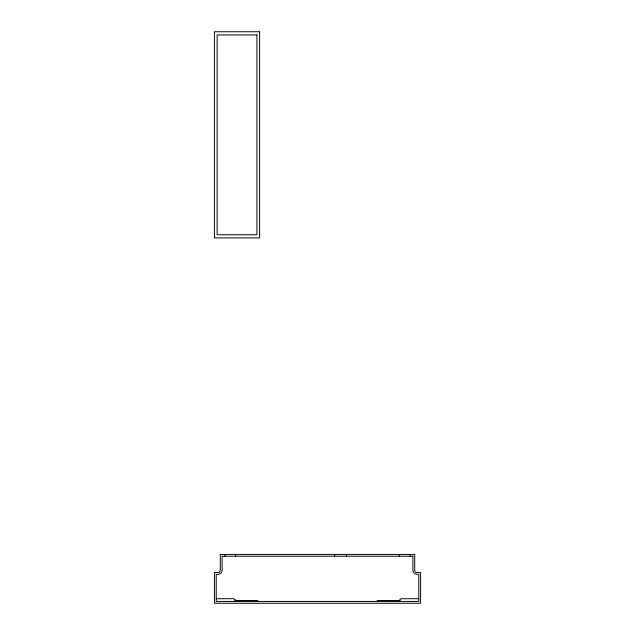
<?xml version="1.0" encoding="UTF-8"?>
<svg xmlns="http://www.w3.org/2000/svg" width="635" height="635" viewBox="0 0 635 635"><rect width="100%" height="100%" fill="white"/><g stroke="black" fill="none" stroke-linecap="round" stroke-linejoin="round"><path stroke-width="0.95" d="M399.875 599.98L399.788 601.44M216.225 598.726L233.41 598.726A1.81 1.81 0 0 1 235.212 600.535L257.818 600.535L257.818 601.44M418.775 598.726L401.59 598.726A1.81 1.81 0 0 0 399.788 600.535L377.182 600.535L377.182 601.44M235.125 599.98L235.212 601.44M410.186 554.418L410.186 556.228M399.336 554.418L399.336 556.228M346.432 554.418L346.432 556.228M334.677 554.418L334.677 556.228M235.664 554.418L235.664 556.228M224.814 554.418L224.814 556.228M259.628 31.75L214.416 31.75L214.416 237.911L259.628 237.911L259.628 31.75M256.921 34.917L217.13 34.917L217.13 234.752L256.921 234.752L256.921 34.917M414.703 554.418L220.297 554.418L220.297 570.246A2.262 2.262 0 0 1 218.035 572.508L214.416 572.508L214.416 603.25L420.584 603.25L420.584 572.508L416.965 572.508A2.262 2.262 0 0 1 414.703 570.246L414.703 554.418M412.893 556.228L222.107 556.228L222.107 570.246A4.072 4.072 0 0 1 218.035 574.318L216.225 574.318L216.225 601.44L418.775 601.44L418.775 574.318L416.965 574.318A4.072 4.072 0 0 1 412.893 570.246L412.893 556.228"/></g></svg>
